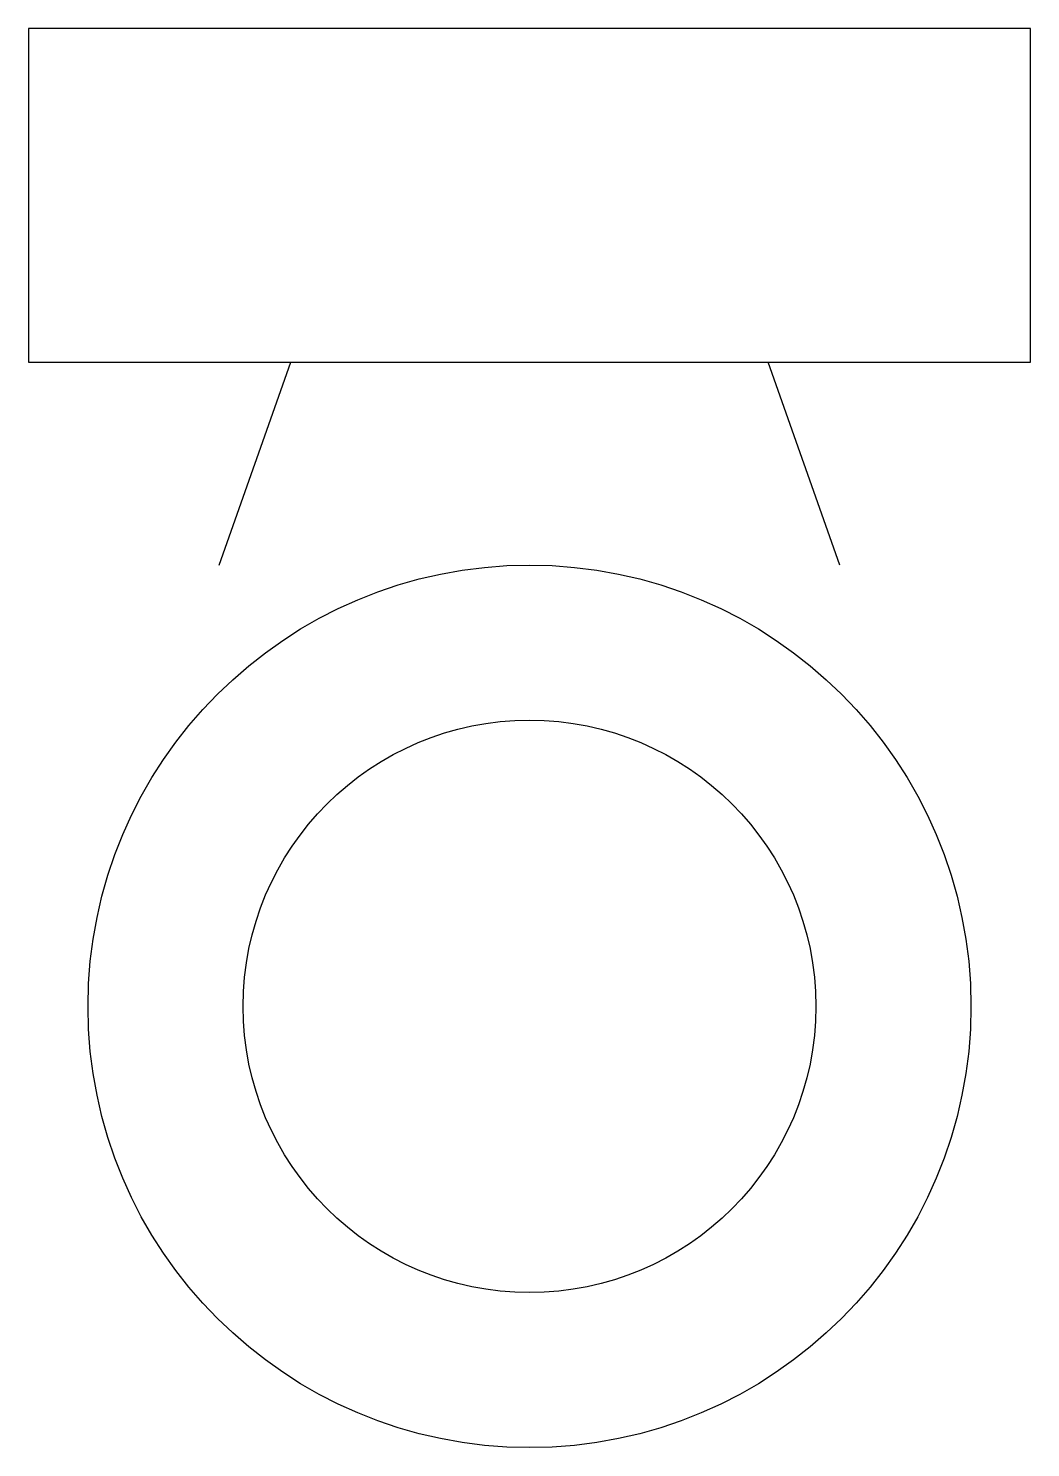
# Model space of a CAD drawing. Header units: metres. Extents: x 390 to 810, y 335 to 930.
import ezdxf

# ---------------------------------------------------------------- set-up
doc = ezdxf.new("R2010")
doc.units = ezdxf.units.M

msp = doc.modelspace()

# ---------------------------------------------------------------- linework, layer by layer
for p, q in [((470, 705), (500, 790)), ((730, 705), (700, 790))]:
    msp.add_line(p, q)
msp.add_lwpolyline([(390, 790), (810, 790), (810, 930), (390, 930)], close=True)
for radius in [185, 120]:
    msp.add_circle((600, 520), radius)

doc.saveas('drawing.dxf')
